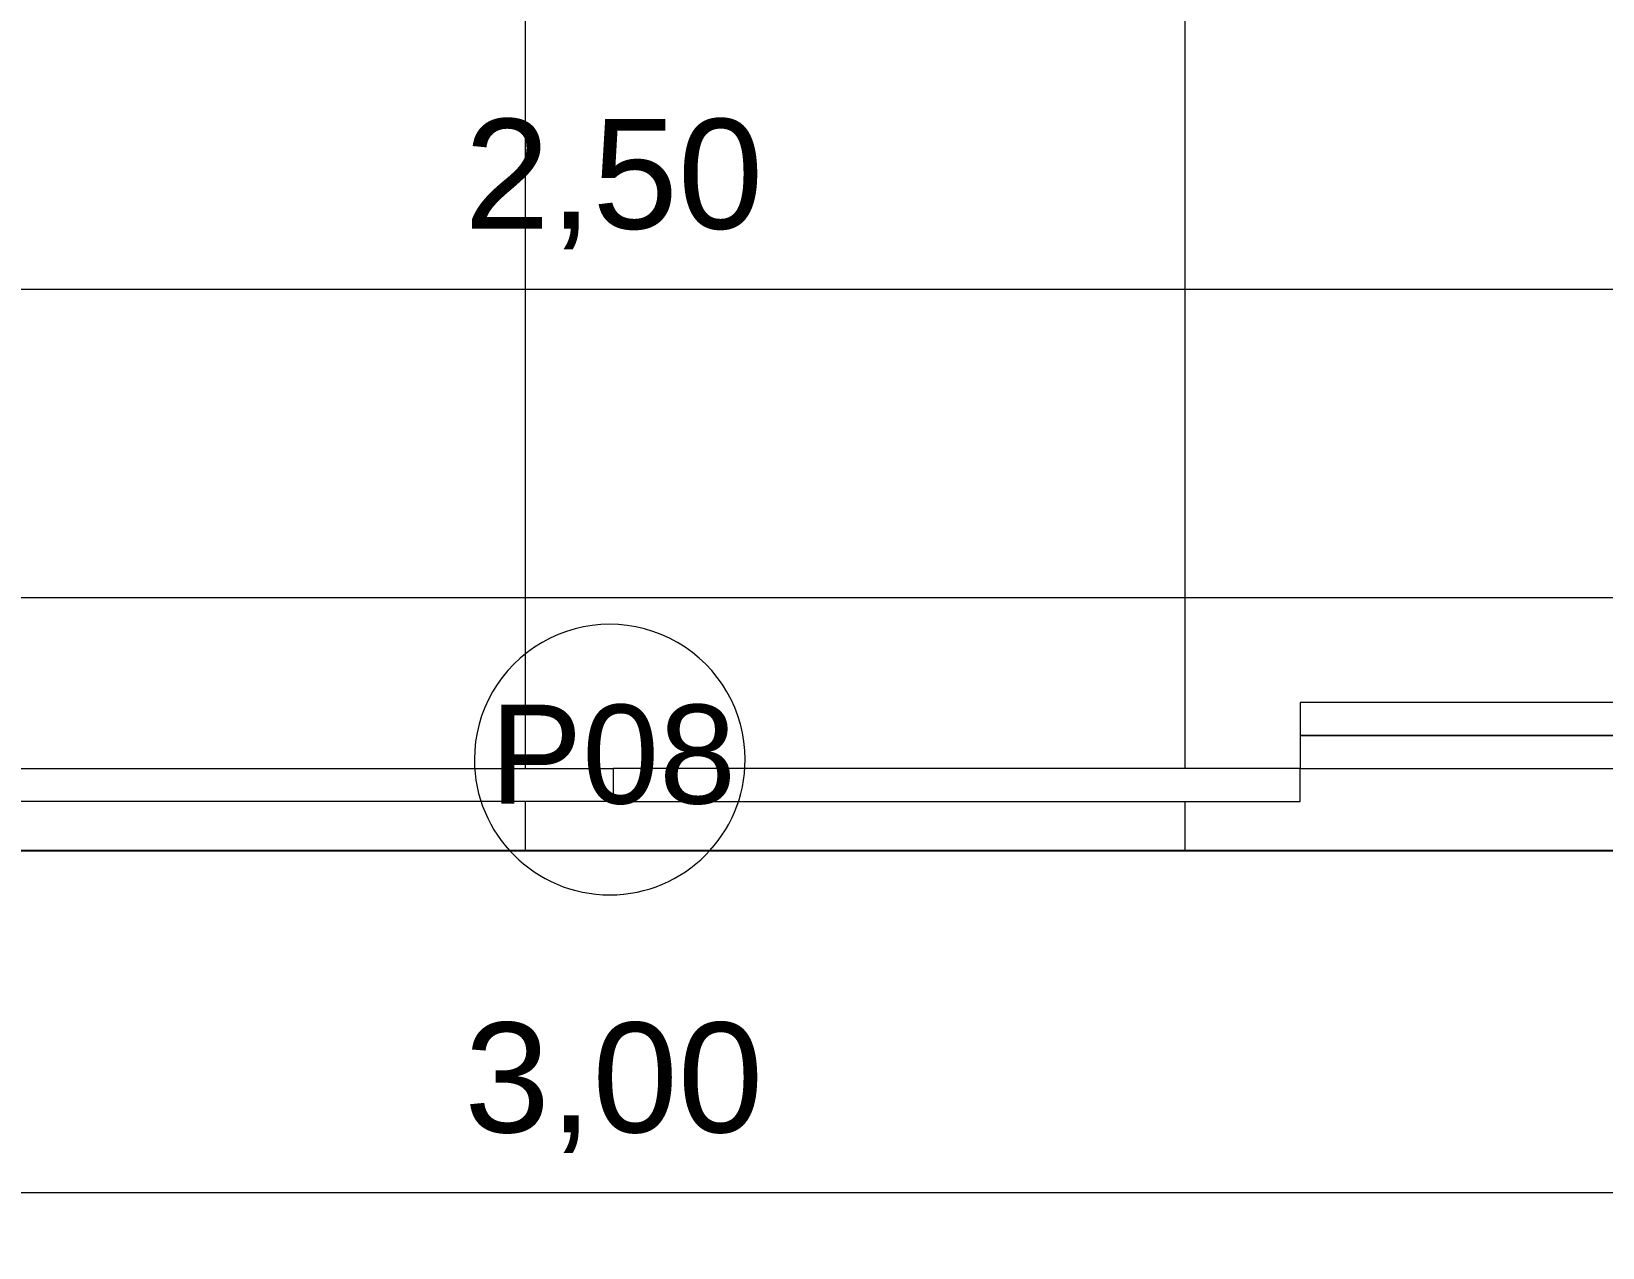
# Model space of a CAD drawing. Header units: millimetres. Extents: x -168557 to 193771, y -108373 to 197278.
# Drawn here: x 180613 to 182042, y -8731 to -7624 of the extents above; entities that cross this region are included whole.
import ezdxf

# ---------------------------------------------------------------- set-up
doc = ezdxf.new("R2010")
doc.units = ezdxf.units.MM
for name, color, linetype, lineweight in [('A-ANNO-DIMS', 211, 'Continuous', 9), ('A-ANNO-DIMS-50', 211, 'Continuous', 9), ('A-DOOR', 31, 'Continuous', 9), ('A-DOOR-IDEN', 31, 'Continuous', 9), ('A-FLOR', 192, 'Continuous', 9), ('A-FLOR-PATT', 8, 'Continuous', 25)]:
    doc.layers.add(name, color=color, linetype=linetype, lineweight=lineweight)
doc.styles.add('@Arial Unicode MS_1', font='ARIALUNI.TTF', dxfattribs={"height": 99.99999999999999})
doc.styles.add('Arial', font='arial.ttf', dxfattribs={"height": 90})
doc.dimstyles.new('CRT_-__Metros_-_Linha_de_chamada_3_5_mm_3', dxfattribs={"dimscale": 304.8, "dimtxt": 100.5844853193191, "dimasz": 0.3280839895013123, "dimexe": 0.1640419947506562, "dimexo": 0.0625, "dimgap": 0.08202099737532809, "dimtad": 1, "dimlfac": 0.001, "dimrnd": 0.01, "dimzin": 0, "dimdsep": 46, "dimtxsty": '@Arial Unicode MS_1', "dimblk1": 'OBLIQUE', "dimblk2": 'OBLIQUE', "dimsah": 1, "dimcen": 0.09, "dimdle": 0.1640419947506562, "dimazin": 0, "dimtfac": 1, "dimtdec": 4, "dimtix": 1, "dimtmove": 0, "dimatfit": 3, "dimfxl": 0.9842519685039369, "dimfxlon": 1, "dimtvp": 1, "dimtolj": 1, "dimtzin": 0, "dimarcsym": 2})

# ---------------------------------------------------------------- blocks, each defined once
blk = doc.blocks.new('Porta correr 4 folhas - 250 x 210-3560947-TERREO')
at = {"layer": 'A-DOOR'}
for p, q in [((-8.189182665319095e-12, 44.99999999999397), (-625.0000000000078, 44.99999999999397)), ((-625.0000000000078, 44.99999999999397), (-625.0000000000078, 14.99999999999398)), ((-8.121503469737945e-12, 14.99999999999398), (-8.121503469737945e-12, 44.99999999999397)), ((-8.053824274156797e-12, 44.99999999999397), (624.9999999999917, 44.99999999999397)), ((-8.121503469737945e-12, 14.99999999999398), (-8.121503469737945e-12, 44.99999999999397)), ((-625.0000000000078, 14.99999999999599), (-1250.000000000008, 14.99999999999599)), ((-625.0000000000078, 14.99999999999398), (-8.121503469737945e-12, 14.99999999999398)), ((-625.0000000000078, -15.000000000004), (-625.0000000000078, 14.99999999999599)), ((624.9999999999917, 14.99999999999398), (-8.121503469737945e-12, 14.99999999999398)), ((-625.0000000000078, -15.00000000000409), (-1250.000000000008, -15.00000000000409)), ((-1250.000000000008, -15.000000000004), (-625.0000000000078, -15.000000000004)), ((-625.0000000000078, -45.00000000000409), (-625.0000000000078, -15.00000000000409)), ((-1250.000000000008, -45.00000000000409), (-625.0000000000078, -45.00000000000409))]:
    blk.add_line(p, q, dxfattribs=at)
blk = doc.blocks.new('CRT_ANO_Tag de Portas - Tag 1_8mm-918015-TERREO')
at = {"layer": 'A-DOOR-IDEN'}
for radius, start, end in [(2.462393890727972, 359.9999999999996, 179.9999999999998), (2.462393890727973, 179.9999999999998, 359.9999999999993)]:
    blk.add_arc((-0.06084095778145829, -0.1396967157519865), radius, start, end, dxfattribs=at)
blk = doc.blocks.new('DIMBLOCK81-TERREO')
at = {"layer": 'A-ANNO-DIMS-50', "lineweight": 18}
for p, q in [((179892.3315173456, -7858.465308346295), (179942.3315173456, -7808.465308346296)), ((182392.3315173456, -7858.465308346295), (182442.3315173456, -7808.465308346296)), ((179892.3315173456, -7858.465308346295), (179842.3315173456, -7908.465308346295)), ((182392.3315173456, -7858.465308346295), (182342.3315173456, -7908.465308346295))]:
    blk.add_line(p, q, dxfattribs=at)
at = {"layer": 'A-ANNO-DIMS-50'}
for p, q in [((179892.3315173456, -8158.465308346295), (179892.3315173456, -7808.465308346295)), ((182392.3315173456, -8158.465308346295), (182392.3315173456, -7808.465308346295)), ((179892.3315173456, -7858.465308346295), (182392.3315173456, -7858.465308346295)), ((179892.3315173456, -7858.465308346296), (179892.3315173456, -8158.465308346296)), ((182392.3315173456, -7858.465308346296), (182392.3315173456, -8158.465308346296))]:
    blk.add_line(p, q, dxfattribs=at)
at = {"layer": 'A-ANNO-DIMS-50', "color": 0, "insert": (181007.0503663424, -7703.662497881312), "char_height": 99.99999999999999, "width": 324.6747624076029, "attachment_point": 1, "line_spacing_factor": 1.117605392436879, "style": '@Arial Unicode MS_1'}
blk.add_mtext('2,50', dxfattribs=at)
blk = doc.blocks.new('_Oblique')
at = {"color": 0, "linetype": 'ByBlock', "lineweight": -2}
blk.add_line((-0.5, -0.5), (0.5, 0.5), dxfattribs=at)
blk = doc.blocks.new('DIMBLOCK94-TERREO')
at = {"layer": 'A-ANNO-DIMS-50'}
for p, q in [((182642.3315173456, -8380.695789281122), (182642.3315173456, -8730.695789281124)), ((182642.3315173456, -8680.695789281122), (182642.3315173456, -8380.695789281122)), ((179642.3315173456, -8616.081111162459), (179642.3315173456, -8730.695789281124)), ((179642.3315173456, -8680.695789281122), (179642.3315173456, -8616.081111162459)), ((179642.3315173456, -8680.695789281122), (182642.3315173456, -8680.695789281122))]:
    blk.add_line(p, q, dxfattribs=at)
at = {"layer": 'A-ANNO-DIMS-50', "lineweight": 18}
for p, q in [((179642.3315173456, -8680.695789281122), (179692.3315173456, -8630.695789281124)), ((182642.3315173456, -8680.695789281122), (182692.3315173456, -8630.695789281124)), ((179642.3315173456, -8680.695789281122), (179592.3315173456, -8730.695789281122)), ((182642.3315173456, -8680.695789281122), (182592.3315173456, -8730.695789281122))]:
    blk.add_line(p, q, dxfattribs=at)
at = {"layer": 'A-ANNO-DIMS-50', "color": 0, "insert": (181007.0503663424, -8525.892978816139), "char_height": 99.99999999999999, "width": 324.6747624076029, "attachment_point": 1, "line_spacing_factor": 1.117605392436879, "style": '@Arial Unicode MS_1'}
blk.add_mtext('3,00', dxfattribs=at)

msp = doc.modelspace()

# ---------------------------------------------------------------- hatches: boundary and pattern name
at = {"layer": 'A-FLOR-PATT', "lineweight": 9}
h = msp.add_hatch(dxfattribs=at)
h.set_pattern_fill('FP_8', color=9, style=0, pattern_type=2)
h.set_pattern_definition([(0, (184662.3315806396, -7539.651), (0, 600), []), (90, (184662.3315806396, -7539.651), (-600, 3.673940397442059e-14), [])])
h.paths.add_polyline_path([(183697.3315173456, -8234.65077199638), (183697.3315173456, -8204.650771996381), (184947.3315173456, -8204.650771996381), (184947.3315173456, -8234.650771996383), (183747.3315173456, -8234.65077199638)])
h.paths.add_polyline_path([(179893.3315173456, -8369.650771996388), (182391.3315173456, -8369.650771996388), (182391.3315173456, -8294.650771996377), (181767.3315173456, -8294.650771996376), (181767.3315173456, -8234.650771996377), (182391.3315173456, -8234.650771996377), (182391.3315173456, -8179.65077199636), (182491.3315173456, -8179.65077199636), (182491.3315173456, -8189.650771996393), (182973.3315173456, -8189.650771996393), (182973.3315173456, -8179.650771996351), (183073.3315173456, -8179.650771996351), (183073.3315173456, -8234.65077199638), (183697.3315173456, -8234.65077199638), (183697.3315173456, -8294.650771996381), (183073.3315173456, -8294.650771996381), (183073.3315173456, -8369.650771996388), (185571.3315173456, -8369.650771996388), (185571.3315173456, -8294.650771996387), (184947.3315173456, -8294.650771996381), (184947.3315173456, -8234.650771996383), (185571.3315173456, -8234.650771996385), (185571.3315173456, -8179.650771996367), (185671.3315173456, -8179.650771996367), (185671.3315173456, -8189.650771996393), (186153.3315173456, -8189.650771996393), (186153.3315173456, -8179.65077199636), (186253.3315173456, -8179.65077199636), (186253.3315173456, -8234.650771996387), (186877.3315173456, -8234.650771996387), (186877.3315173456, -8294.65077199639), (186253.3315173456, -8294.65077199639), (186253.3315173456, -8369.650771996388), (188751.3315173456, -8369.650771996388), (188751.3315173456, -8294.650771996394), (188127.3315173456, -8294.65077199639), (188127.3315173456, -8234.650771996394), (188751.3315173456, -8234.650771996394), (188751.3315173456, -8179.650771996376), (188851.3315173456, -8179.650771996376), (188851.3315173456, -8189.650771996393), (189542.3315173456, -8189.650771996393), (189542.3315173456, -6889.650771996402), (189482.3315173456, -6889.650771996402), (189482.3315173456, -6824.650771996402), (186012.3315173456, -6824.650771996402), (186012.3315173456, -6889.650771996391), (185812.3315173456, -6889.650771996391), (185812.3315173456, -6824.650771996402), (182832.3315173456, -6824.650771996402), (182832.3315173456, -6889.6507719964), (182632.3315173456, -6889.6507719964), (182632.3315173456, -6824.650771996402), (179842.3315173456, -6824.650771996402), (179842.3315173456, -6889.650771996387), (179642.3315173456, -6889.650771996387), (179642.3315173456, -8189.650771996357), (179793.3315173456, -8189.650771996357), (179793.3315173456, -8179.650771996343), (179893.3315173456, -8179.650771996343), (179893.3315173456, -8234.650771996372), (180517.3315173456, -8234.650771996372), (180517.3315173456, -8294.650771996376), (179893.3315173456, -8294.650771996376), (179893.3315173456, -8344.493162400253)])
h.paths.add_polyline_path([(187552.3315173456, -8324.650771996392), (186877.3315173456, -8324.65077199639), (186877.3315173456, -8294.65077199639), (188127.3315173456, -8294.65077199639), (188127.3315173456, -8324.650771996392), (187887.9634353289, -8324.650771996392)])
h.paths.add_polyline_path([(184674.2441023093, -8324.650771996383), (183697.3315173456, -8324.650771996381), (183697.3315173456, -8294.650771996381), (184947.3315173456, -8294.650771996381), (184947.3315173456, -8324.650771996383), (184852.7840652548, -8324.650771996383)])
h.paths.add_polyline_path([(181767.3315173456, -8324.650771996376), (180517.3315173456, -8324.650771996372), (180517.3315173456, -8294.650771996376), (181767.3315173456, -8294.650771996376)])
h.paths.add_polyline_path([(189682.3315173456, -8189.650771996393), (189682.3315173456, -6889.650771996402), (189622.3315173456, -6889.650771996402), (189622.3315173456, -8189.650771996393)])
h.paths.add_polyline_path([(187887.9634353289, -6744.65077199637), (189482.3315173456, -6744.65077199637), (189482.3315173456, -6689.650771996424), (186012.3315173456, -6689.650771996424), (186012.3315173456, -6744.65077199637), (186459.6437317646, -6744.65077199637)])
h.paths.add_polyline_path([(185812.3315173456, -6744.65077199637), (185812.3315173456, -6689.650771996424), (182832.3315173456, -6689.650771996424), (182832.3315173456, -6744.65077199637), (185031.3240282004, -6744.65077199637)])
h.paths.add_polyline_path([(179842.3315173456, -6744.65077199637), (182632.3315173456, -6744.65077199637), (182632.3315173456, -6689.650771996424), (179842.3315173456, -6689.650771996424), (179842.3315173456, -6720.216072098274)])

# ---------------------------------------------------------------- linework, layer by layer
at = {"layer": 'A-FLOR', "lineweight": 25}
msp.add_line((182391.3841489245, -8369.650771996361), (179893.2788857667, -8369.650771996361), dxfattribs=at)

# ---------------------------------------------------------------- block references
at = {"layer": 'A-DOOR', "rotation": 180}
msp.add_blockref('Porta correr 4 folhas - 250 x 210-3560947-TERREO', (181142.3315173456, -8279.650771996368), dxfattribs=at)
at = {"layer": 'A-DOOR-IDEN', "xscale": 49.99999999999998, "yscale": 49.99999999999998, "zscale": 49.99999999999998}
msp.add_blockref('CRT_ANO_Tag de Portas - Tag 1_8mm-918015-TERREO', (181142.3315173456, -8279.650771996365), dxfattribs=at)

# ---------------------------------------------------------------- texts
at = {"layer": 'A-DOOR-IDEN', "insert": (181030.3927756744, -8236.719488192812), "char_height": 89.99999999999994, "width": 268.5653124999998, "attachment_point": 1, "style": 'Arial'}
msp.add_mtext('P08', dxfattribs=at)

# ---------------------------------------------------------------- dimensions: what is measured, and where the dimension line sits
at = {"layer": 'A-ANNO-DIMS'}
for base, p1, p2, override, picture, middle in [((182392.3315173456, -7858.465308346296), (179892.3315173456, -8158.465308346296), (182392.3315173456, -8158.465308346296), {"dimpost": '<>', "dimfxl": 2500}, 'DIMBLOCK81-TERREO', (181142.3315173456, -7782.373902864731)), ((182642.3315173456, -8680.695789281122), (179642.3315173456, -8616.081111162459), (182642.3315173456, -8380.695789281122), {"dimpost": '<>', "dimfxl": 3009.220206258954}, 'DIMBLOCK94-TERREO', (181142.3315173456, -8604.604383799557))]:
    dim = msp.add_linear_dim(base=base, p1=p1, p2=p2, dimstyle='CRT_-__Metros_-_Linha_de_chamada_3_5_mm_3', override=override, dxfattribs=at)
    dim.commit()
    dim.dimension.update_dxf_attribs({"geometry": picture, "text_midpoint": middle})

doc.saveas('drawing.dxf')
